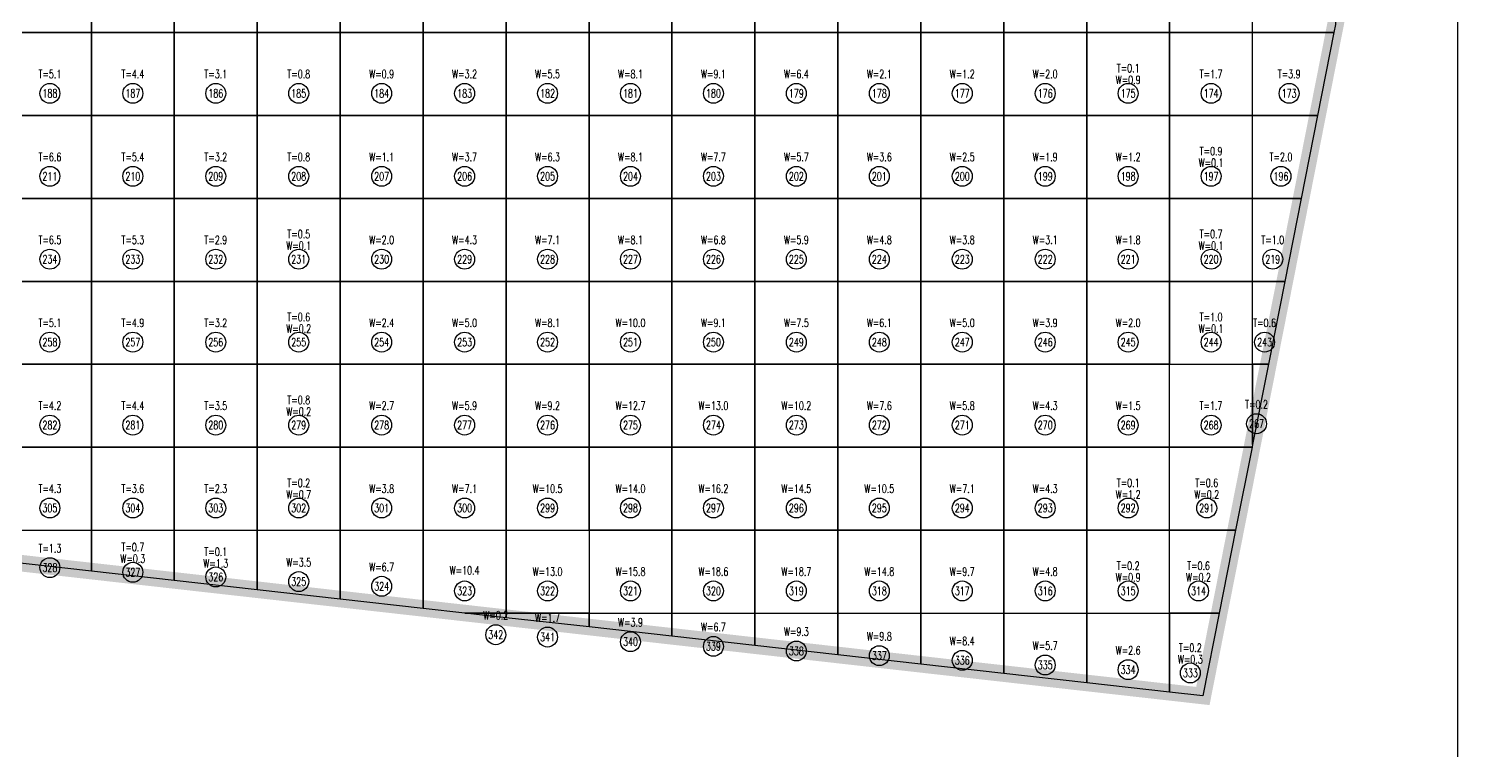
# Model space of a CAD drawing. Extents: x 4283 to 40403, y 1134 to 1764.
# Drawn here: x 4832.8 to 4919, y 1613.7 to 1657.2 of the extents above; entities that cross this region are included whole.
import ezdxf
from ezdxf.enums import TextEntityAlignment as Align

# ---------------------------------------------------------------- set-up
doc = ezdxf.new("R2010")
doc.units = 0
for name, color, linetype in [('tdz_2-2方格网', 2, 'Continuous'), ('tdz_2-2方格网计算', 7, 'Continuous'), ('tdz_土方计算图', 7, 'Continuous'), ('tdz_格田', 6, 'Continuous')]:
    doc.layers.add(name, color=color, linetype=linetype)
doc.styles.add('GLandNum', font='txt_____.ttf', dxfattribs={"width": 0.7, "height": 0.5})

msp = doc.modelspace()

# ---------------------------------------------------------------- linework, layer by layer
at = {"layer": 'tdz_2-2方格网', "linetype": 'Continuous'}
for points in [[(4831.613, 1661.971, 3413.03), (4831.613, 1656.971, 3413.186), (4836.613, 1656.971, 3413.238), (4836.613, 1661.971, 3413.083)], [(4836.613, 1661.971, 3413.083), (4836.613, 1656.971, 3413.238), (4841.613, 1656.971, 3413.176), (4841.613, 1661.971, 3413.081)], [(4841.613, 1661.971, 3413.081), (4841.613, 1656.971, 3413.176), (4846.613, 1656.971, 3413.207), (4846.613, 1661.971, 3413.096)], [(4846.613, 1661.971, 3413.096), (4846.613, 1656.971, 3413.207), (4851.613, 1656.971, 3413.243), (4851.613, 1661.971, 3413.127)], [(4851.613, 1661.971, 3413.127), (4851.613, 1656.971, 3413.243), (4856.613, 1656.971, 3413.279), (4856.613, 1661.971, 3413.163)], [(4856.613, 1661.971, 3413.163), (4856.613, 1656.971, 3413.279), (4861.613, 1656.971, 3413.314), (4861.613, 1661.971, 3413.199)], [(4861.613, 1661.971, 3413.199), (4861.613, 1656.971, 3413.314), (4866.613, 1656.971, 3413.364), (4866.613, 1661.971, 3413.176)], [(4866.613, 1661.971, 3413.176), (4866.613, 1656.971, 3413.364), (4871.613, 1656.971, 3413.475), (4871.613, 1661.971, 3413.159)], [(4871.613, 1661.971, 3413.159), (4871.613, 1656.971, 3413.475), (4876.613, 1656.971, 3413.39), (4876.613, 1661.971, 3412.996)], [(4876.613, 1661.971, 3412.996), (4876.613, 1656.971, 3413.39), (4881.613, 1656.971, 3413.157), (4881.613, 1661.971, 3412.726)], [(4881.613, 1661.971, 3412.726), (4881.613, 1656.971, 3413.157), (4886.613, 1656.971, 3412.949), (4886.613, 1661.971, 3412.465)], [(4886.613, 1661.971, 3412.465), (4886.613, 1656.971, 3412.949), (4891.613, 1656.971, 3413), (4891.613, 1661.971, 3412.654)], [(4891.613, 1661.971, 3412.654), (4891.613, 1656.971, 3413), (4896.613, 1656.971, 3413), (4896.613, 1661.971, 3412.8)], [(4896.613, 1661.971, 3412.8), (4896.613, 1656.971, 3413), (4901.613, 1656.971, 3412.765), (4901.613, 1661.971, 3412.508)], [(4901.613, 1661.971, 3412.508), (4901.613, 1656.971, 3412.765), (4906.613, 1656.971, 3412.621), (4906.613, 1661.971, 3412.29)], [(4911.518, 1656.971, 3412.441), (4906.613, 1656.971, 3412.621), (4906.613, 1661.971, 3412.29), (4911.613, 1661.971, 3412.226), (4911.613, 1657.453, 3412.419)], [(4831.613, 1656.971, 3413.186), (4831.613, 1651.971, 3413.331), (4836.613, 1651.971, 3413.256), (4836.613, 1656.971, 3413.238)], [(4836.613, 1656.971, 3413.238), (4836.613, 1651.971, 3413.256), (4841.613, 1651.971, 3413.287), (4841.613, 1656.971, 3413.176)], [(4841.613, 1656.971, 3413.176), (4841.613, 1651.971, 3413.287), (4846.613, 1651.971, 3413.33), (4846.613, 1656.971, 3413.207)], [(4846.613, 1656.971, 3413.207), (4846.613, 1651.971, 3413.33), (4851.613, 1651.971, 3413.38), (4851.613, 1656.971, 3413.243)], [(4851.613, 1656.971, 3413.243), (4851.613, 1651.971, 3413.38), (4856.613, 1651.971, 3413.431), (4856.613, 1656.971, 3413.279)], [(4856.613, 1656.971, 3413.279), (4856.613, 1651.971, 3413.431), (4861.613, 1651.971, 3413.482), (4861.613, 1656.971, 3413.314)], [(4861.613, 1656.971, 3413.314), (4861.613, 1651.971, 3413.482), (4866.613, 1651.971, 3413.549), (4866.613, 1656.971, 3413.364)], [(4866.613, 1656.971, 3413.364), (4866.613, 1651.971, 3413.549), (4871.613, 1651.971, 3413.576), (4871.613, 1656.971, 3413.475)], [(4871.613, 1656.971, 3413.475), (4871.613, 1651.971, 3413.576), (4876.613, 1651.971, 3413.518), (4876.613, 1656.971, 3413.39)], [(4876.613, 1656.971, 3413.39), (4876.613, 1651.971, 3413.518), (4881.613, 1651.971, 3413.292), (4881.613, 1656.971, 3413.157)], [(4881.613, 1656.971, 3413.157), (4881.613, 1651.971, 3413.292), (4886.613, 1651.971, 3413.185), (4886.613, 1656.971, 3412.949)], [(4886.613, 1656.971, 3412.949), (4886.613, 1651.971, 3413.185), (4891.613, 1651.971, 3413.115), (4891.613, 1656.971, 3413)], [(4891.613, 1656.971, 3413), (4891.613, 1651.971, 3413.115), (4896.613, 1651.971, 3413.051), (4896.613, 1656.971, 3413)], [(4896.613, 1656.971, 3413), (4896.613, 1651.971, 3413.051), (4901.613, 1651.971, 3413), (4901.613, 1656.971, 3412.765)], [(4901.613, 1656.971, 3412.765), (4901.613, 1651.971, 3413), (4906.613, 1651.971, 3412.812), (4906.613, 1656.971, 3412.621)], [(4906.613, 1656.971, 3412.621), (4911.518, 1656.971, 3412.441), (4910.53, 1651.971, 3412.67), (4906.613, 1651.971, 3412.812)], [(4831.613, 1651.971, 3413.331), (4831.613, 1646.971, 3413.378), (4836.613, 1646.971, 3413.38), (4836.613, 1651.971, 3413.256)], [(4836.613, 1651.971, 3413.256), (4836.613, 1646.971, 3413.38), (4841.613, 1646.971, 3413.448), (4841.613, 1651.971, 3413.287)], [(4841.613, 1651.971, 3413.287), (4841.613, 1646.971, 3413.448), (4846.613, 1646.971, 3413.498), (4846.613, 1651.971, 3413.33)], [(4846.613, 1651.971, 3413.33), (4846.613, 1646.971, 3413.498), (4851.613, 1646.971, 3413.549), (4851.613, 1651.971, 3413.38)], [(4851.613, 1651.971, 3413.38), (4851.613, 1646.971, 3413.549), (4856.613, 1646.971, 3413.599), (4856.613, 1651.971, 3413.431)], [(4856.613, 1651.971, 3413.431), (4856.613, 1646.971, 3413.599), (4861.613, 1646.971, 3413.65), (4861.613, 1651.971, 3413.482)], [(4861.613, 1651.971, 3413.482), (4861.613, 1646.971, 3413.65), (4866.613, 1646.971, 3413.735), (4866.613, 1651.971, 3413.549)], [(4866.613, 1651.971, 3413.549), (4866.613, 1646.971, 3413.735), (4871.613, 1646.971, 3413.677), (4871.613, 1651.971, 3413.576)], [(4871.613, 1651.971, 3413.576), (4871.613, 1646.971, 3413.677), (4876.613, 1646.971, 3413.542), (4876.613, 1651.971, 3413.518)], [(4876.613, 1651.971, 3413.518), (4876.613, 1646.971, 3413.542), (4881.613, 1646.971, 3413.476), (4881.613, 1651.971, 3413.292)], [(4881.613, 1651.971, 3413.292), (4881.613, 1646.971, 3413.476), (4886.613, 1646.971, 3413.375), (4886.613, 1651.971, 3413.185)], [(4886.613, 1651.971, 3413.185), (4886.613, 1646.971, 3413.375), (4891.613, 1646.971, 3413.31), (4891.613, 1651.971, 3413.115)], [(4891.613, 1651.971, 3413.115), (4891.613, 1646.971, 3413.31), (4896.613, 1646.971, 3413.246), (4896.613, 1651.971, 3413.051)], [(4896.613, 1651.971, 3413.051), (4896.613, 1646.971, 3413.246), (4901.613, 1646.971, 3413.153), (4901.613, 1651.971, 3413)], [(4901.613, 1651.971, 3413), (4901.613, 1646.971, 3413.153), (4906.613, 1646.971, 3412.996), (4906.613, 1651.971, 3412.812)], [(4906.613, 1651.971, 3412.812), (4910.53, 1651.971, 3412.67), (4909.543, 1646.971, 3412.9), (4906.613, 1646.971, 3412.996)], [(4831.613, 1646.971, 3413.378), (4831.613, 1641.971, 3413.618), (4836.613, 1641.971, 3413.565), (4836.613, 1646.971, 3413.38)], [(4836.613, 1646.971, 3413.38), (4836.613, 1641.971, 3413.565), (4841.613, 1641.971, 3413.573), (4841.613, 1646.971, 3413.448)], [(4841.613, 1646.971, 3413.448), (4841.613, 1641.971, 3413.573), (4846.613, 1641.971, 3413.656), (4846.613, 1646.971, 3413.498)], [(4846.613, 1646.971, 3413.498), (4846.613, 1641.971, 3413.656), (4851.613, 1641.971, 3413.717), (4851.613, 1646.971, 3413.549)], [(4851.613, 1646.971, 3413.549), (4851.613, 1641.971, 3413.717), (4856.613, 1641.971, 3413.767), (4856.613, 1646.971, 3413.599)], [(4856.613, 1646.971, 3413.599), (4856.613, 1641.971, 3413.767), (4861.613, 1641.971, 3413.822), (4861.613, 1646.971, 3413.65)], [(4861.613, 1646.971, 3413.65), (4861.613, 1641.971, 3413.822), (4866.613, 1641.971, 3413.921), (4866.613, 1646.971, 3413.735)], [(4866.613, 1646.971, 3413.735), (4866.613, 1641.971, 3413.921), (4871.613, 1641.971, 3413.778), (4871.613, 1646.971, 3413.677)], [(4871.613, 1646.971, 3413.677), (4871.613, 1641.971, 3413.778), (4876.613, 1641.971, 3413.743), (4876.613, 1646.971, 3413.542)], [(4876.613, 1646.971, 3413.542), (4876.613, 1641.971, 3413.743), (4881.613, 1641.971, 3413.678), (4881.613, 1646.971, 3413.476)], [(4881.613, 1646.971, 3413.476), (4881.613, 1641.971, 3413.678), (4886.613, 1641.971, 3413.57), (4886.613, 1646.971, 3413.375)], [(4886.613, 1646.971, 3413.375), (4886.613, 1641.971, 3413.57), (4891.613, 1641.971, 3413.506), (4891.613, 1646.971, 3413.31)], [(4891.613, 1646.971, 3413.31), (4891.613, 1641.971, 3413.506), (4896.613, 1641.971, 3413.423), (4896.613, 1646.971, 3413.246)], [(4896.613, 1646.971, 3413.246), (4896.613, 1641.971, 3413.423), (4901.613, 1641.971, 3413.292), (4901.613, 1646.971, 3413.153)], [(4901.613, 1646.971, 3413.153), (4901.613, 1641.971, 3413.292), (4906.613, 1641.971, 3413.127), (4906.613, 1646.971, 3412.996)], [(4906.613, 1646.971, 3412.996), (4909.543, 1646.971, 3412.9), (4908.555, 1641.971, 3413.087), (4906.613, 1641.971, 3413.127)], [(4831.613, 1641.971, 3413.618), (4831.613, 1636.971, 3413.801), (4836.613, 1636.971, 3413.75), (4836.613, 1641.971, 3413.565)], [(4836.613, 1641.971, 3413.565), (4836.613, 1636.971, 3413.75), (4841.613, 1636.971, 3413.709), (4841.613, 1641.971, 3413.573)], [(4841.613, 1641.971, 3413.573), (4841.613, 1636.971, 3413.709), (4846.613, 1636.971, 3413.768), (4846.613, 1641.971, 3413.656)], [(4846.613, 1641.971, 3413.656), (4846.613, 1636.971, 3413.768), (4851.613, 1636.971, 3413.851), (4851.613, 1641.971, 3413.717)], [(4851.613, 1641.971, 3413.717), (4851.613, 1636.971, 3413.851), (4856.613, 1636.971, 3413.934), (4856.613, 1641.971, 3413.767)], [(4856.613, 1641.971, 3413.767), (4856.613, 1636.971, 3413.934), (4861.613, 1636.971, 3414.008), (4861.613, 1641.971, 3413.822)], [(4861.613, 1641.971, 3413.822), (4861.613, 1636.971, 3414.008), (4866.613, 1636.971, 3414.109), (4866.613, 1641.971, 3413.921)], [(4866.613, 1641.971, 3413.921), (4866.613, 1636.971, 3414.109), (4871.613, 1636.971, 3414.188), (4871.613, 1641.971, 3413.778)], [(4871.613, 1641.971, 3413.778), (4871.613, 1636.971, 3414.188), (4876.613, 1636.971, 3413.982), (4876.613, 1641.971, 3413.743)], [(4876.613, 1641.971, 3413.743), (4876.613, 1636.971, 3413.982), (4881.613, 1636.971, 3413.868), (4881.613, 1641.971, 3413.678)], [(4881.613, 1641.971, 3413.678), (4881.613, 1636.971, 3413.868), (4886.613, 1636.971, 3413.766), (4886.613, 1641.971, 3413.57)], [(4886.613, 1641.971, 3413.57), (4886.613, 1636.971, 3413.766), (4891.613, 1636.971, 3413.686), (4891.613, 1641.971, 3413.506)], [(4891.613, 1641.971, 3413.506), (4891.613, 1636.971, 3413.686), (4896.613, 1636.971, 3413.581), (4896.613, 1641.971, 3413.423)], [(4896.613, 1641.971, 3413.423), (4896.613, 1636.971, 3413.581), (4901.613, 1636.971, 3413.431), (4901.613, 1641.971, 3413.292)], [(4901.613, 1641.971, 3413.292), (4901.613, 1636.971, 3413.431), (4906.613, 1636.971, 3413.248), (4906.613, 1641.971, 3413.127)], [(4906.613, 1641.971, 3413.127), (4908.555, 1641.971, 3413.087), (4907.568, 1636.971, 3413.259), (4906.613, 1636.971, 3413.248)], [(4831.613, 1636.971, 3413.801), (4831.613, 1631.971, 3413.984), (4836.613, 1631.971, 3413.931), (4836.613, 1636.971, 3413.75)], [(4836.613, 1636.971, 3413.75), (4836.613, 1631.971, 3413.931), (4841.613, 1631.971, 3413.87), (4841.613, 1636.971, 3413.709)], [(4841.613, 1636.971, 3413.709), (4841.613, 1631.971, 3413.87), (4846.613, 1631.971, 3413.9), (4846.613, 1636.971, 3413.768)], [(4846.613, 1636.971, 3413.768), (4846.613, 1631.971, 3413.9), (4851.613, 1631.971, 3414.011), (4851.613, 1636.971, 3413.851)], [(4851.613, 1636.971, 3413.851), (4851.613, 1631.971, 3414.011), (4856.613, 1631.971, 3414.106), (4856.613, 1636.971, 3413.934)], [(4856.613, 1636.971, 3413.934), (4856.613, 1631.971, 3414.106), (4861.613, 1631.971, 3414.201), (4861.613, 1636.971, 3414.008)], [(4861.613, 1636.971, 3414.008), (4861.613, 1631.971, 3414.201), (4866.613, 1631.971, 3414.3), (4866.613, 1636.971, 3414.109)], [(4866.613, 1636.971, 3414.109), (4866.613, 1631.971, 3414.3), (4871.613, 1631.971, 3414.402), (4871.613, 1636.971, 3414.188)], [(4871.613, 1636.971, 3414.188), (4871.613, 1631.971, 3414.402), (4876.613, 1631.971, 3414.314), (4876.613, 1636.971, 3413.982)], [(4876.613, 1636.971, 3413.982), (4876.613, 1631.971, 3414.314), (4881.613, 1631.971, 3414.106), (4881.613, 1636.971, 3413.868)], [(4881.613, 1636.971, 3413.868), (4881.613, 1631.971, 3414.106), (4886.613, 1631.971, 3413.95), (4886.613, 1636.971, 3413.766)], [(4886.613, 1636.971, 3413.766), (4886.613, 1631.971, 3413.95), (4891.613, 1631.971, 3413.845), (4891.613, 1636.971, 3413.686)], [(4891.613, 1636.971, 3413.686), (4891.613, 1631.971, 3413.845), (4896.613, 1631.971, 3413.728), (4896.613, 1636.971, 3413.581)], [(4896.613, 1636.971, 3413.581), (4896.613, 1631.971, 3413.728), (4901.613, 1631.971, 3413.532), (4901.613, 1636.971, 3413.431)], [(4906.58, 1631.971, 3413.432), (4901.613, 1631.971, 3413.532), (4901.613, 1636.971, 3413.431), (4906.613, 1636.971, 3413.248), (4906.613, 1632.135, 3413.426)], [(4906.613, 1636.971, 3413.248), (4907.568, 1636.971, 3413.259), (4906.613, 1632.135, 3413.426)], [(4831.613, 1631.971, 3413.984), (4831.613, 1626.971, 3414.04), (4836.613, 1626.971, 3414.067), (4836.613, 1631.971, 3413.931)], [(4836.613, 1631.971, 3413.931), (4836.613, 1626.971, 3414.067), (4841.613, 1626.971, 3414.093), (4841.613, 1631.971, 3413.87)], [(4841.613, 1631.971, 3413.87), (4841.613, 1626.971, 3414.093), (4846.613, 1626.971, 3414.14), (4846.613, 1631.971, 3413.9)], [(4846.613, 1631.971, 3413.9), (4846.613, 1626.971, 3414.14), (4851.613, 1626.971, 3414.227), (4851.613, 1631.971, 3414.011)], [(4851.613, 1631.971, 3414.011), (4851.613, 1626.971, 3414.227), (4856.613, 1626.971, 3414.314), (4856.613, 1631.971, 3414.106)], [(4856.613, 1631.971, 3414.106), (4856.613, 1626.971, 3414.314), (4861.613, 1626.971, 3414.401), (4861.613, 1631.971, 3414.201)], [(4861.613, 1631.971, 3414.201), (4861.613, 1626.971, 3414.401), (4866.613, 1626.971, 3414.496), (4866.613, 1631.971, 3414.3)], [(4866.613, 1631.971, 3414.3), (4866.613, 1626.971, 3414.496), (4871.613, 1626.971, 3414.593), (4871.613, 1631.971, 3414.402)], [(4871.613, 1631.971, 3414.402), (4871.613, 1626.971, 3414.593), (4876.613, 1626.971, 3414.662), (4876.613, 1631.971, 3414.314)], [(4876.613, 1631.971, 3414.314), (4876.613, 1626.971, 3414.662), (4881.613, 1626.971, 3414.451), (4881.613, 1631.971, 3414.106)], [(4881.613, 1631.971, 3414.106), (4881.613, 1626.971, 3414.451), (4886.613, 1626.971, 3414.231), (4886.613, 1631.971, 3413.95)], [(4886.613, 1631.971, 3413.95), (4886.613, 1626.971, 3414.231), (4891.613, 1626.971, 3414.008), (4891.613, 1631.971, 3413.845)], [(4891.613, 1631.971, 3413.845), (4891.613, 1626.971, 3414.008), (4896.613, 1626.971, 3413.839), (4896.613, 1631.971, 3413.728)], [(4896.613, 1631.971, 3413.728), (4896.613, 1626.971, 3413.839), (4901.613, 1626.971, 3413.628), (4901.613, 1631.971, 3413.532)], [(4901.613, 1631.971, 3413.532), (4906.58, 1631.971, 3413.432), (4905.593, 1626.971, 3413.604), (4901.613, 1626.971, 3413.628)], [(4831.613, 1625.064, 3414.216), (4831.613, 1626.971, 3414.04), (4836.613, 1626.971, 3414.067), (4836.613, 1624.502, 3414.299)], [(4836.613, 1624.502, 3414.299), (4836.613, 1626.971, 3414.067), (4841.613, 1626.971, 3414.093), (4841.613, 1623.94, 3414.381)], [(4841.613, 1623.94, 3414.381), (4841.613, 1626.971, 3414.093), (4846.613, 1626.971, 3414.14), (4846.613, 1623.378, 3414.463)], [(4846.613, 1623.378, 3414.463), (4846.613, 1626.971, 3414.14), (4851.613, 1626.971, 3414.227), (4851.613, 1622.816, 3414.545)], [(4851.613, 1622.816, 3414.545), (4851.613, 1626.971, 3414.227), (4856.613, 1626.971, 3414.314), (4856.613, 1622.254, 3414.628)], [(4856.613, 1622.254, 3414.628), (4856.613, 1626.971, 3414.314), (4861.613, 1626.971, 3414.401), (4861.613, 1621.971, 3414.709), (4859.131, 1621.971, 3414.669)], [(4861.613, 1621.971, 3414.709), (4861.613, 1626.971, 3414.401), (4866.613, 1626.971, 3414.496), (4866.613, 1621.971, 3414.763)], [(4866.613, 1626.971, 3414.496), (4866.613, 1621.971, 3414.763), (4871.613, 1621.971, 3414.796), (4871.613, 1626.971, 3414.593)], [(4871.613, 1626.971, 3414.593), (4871.613, 1621.971, 3414.796), (4876.613, 1621.971, 3414.886), (4876.613, 1626.971, 3414.662)], [(4876.613, 1626.971, 3414.662), (4876.613, 1621.971, 3414.886), (4881.613, 1621.971, 3414.791), (4881.613, 1626.971, 3414.451)], [(4881.613, 1626.971, 3414.451), (4881.613, 1621.971, 3414.791), (4886.613, 1621.971, 3414.53), (4886.613, 1626.971, 3414.231)], [(4886.613, 1626.971, 3414.231), (4886.613, 1621.971, 3414.53), (4891.613, 1621.971, 3414.251), (4891.613, 1626.971, 3414.008)], [(4891.613, 1626.971, 3414.008), (4891.613, 1621.971, 3414.251), (4896.613, 1621.971, 3413.979), (4896.613, 1626.971, 3413.839)], [(4896.613, 1626.971, 3413.839), (4896.613, 1621.971, 3413.979), (4901.613, 1621.971, 3413.789), (4901.613, 1626.971, 3413.628)], [(4901.613, 1626.971, 3413.628), (4905.593, 1626.971, 3413.604), (4904.605, 1621.971, 3413.776), (4901.613, 1621.971, 3413.789)], [(4859.131, 1621.971, 3414.669), (4861.613, 1621.971, 3414.709), (4861.613, 1621.692, 3414.71)], [(4861.613, 1621.692, 3414.71), (4861.613, 1621.971, 3414.709), (4866.613, 1621.971, 3414.763), (4866.613, 1621.131, 3414.792)], [(4866.613, 1621.131, 3414.792), (4866.613, 1621.971, 3414.763), (4871.613, 1621.971, 3414.796), (4871.613, 1620.569, 3414.874)], [(4871.613, 1620.569, 3414.874), (4871.613, 1621.971, 3414.796), (4876.613, 1621.971, 3414.886), (4876.613, 1620.007, 3414.957)], [(4876.613, 1620.007, 3414.957), (4876.613, 1621.971, 3414.886), (4881.613, 1621.971, 3414.791), (4881.613, 1619.445, 3414.877)], [(4881.613, 1619.445, 3414.877), (4881.613, 1621.971, 3414.791), (4886.613, 1621.971, 3414.53), (4886.613, 1618.883, 3414.681)], [(4886.613, 1618.883, 3414.681), (4886.613, 1621.971, 3414.53), (4891.613, 1621.971, 3414.251), (4891.613, 1618.321, 3414.466)], [(4891.613, 1618.321, 3414.466), (4891.613, 1621.971, 3414.251), (4896.613, 1621.971, 3413.979), (4896.613, 1617.759, 3414.25)], [(4896.613, 1617.759, 3414.25), (4896.613, 1621.971, 3413.979), (4901.613, 1621.971, 3413.789), (4901.613, 1617.197, 3414.035)], [(4901.613, 1621.971, 3413.789), (4904.605, 1621.971, 3413.776), (4903.618, 1616.971, 3413.948), (4901.613, 1617.197, 3414.035)]]:
    msp.add_polyline3d(points, close=True, dxfattribs=at)
at = {"layer": 'tdz_2-2方格网计算', "color": 7, "linetype": 'Continuous'}
for centre in [(4834.113, 1653.305), (4839.113, 1653.305), (4844.113, 1653.305), (4849.113, 1653.305), (4854.113, 1653.305), (4859.113, 1653.305), (4864.113, 1653.305), (4869.113, 1653.305), (4874.113, 1653.305), (4879.113, 1653.305), (4884.113, 1653.305), (4889.113, 1653.305), (4894.113, 1653.305), (4899.113, 1653.305), (4904.113, 1653.305), (4908.818, 1653.305), (4834.113, 1648.305), (4839.113, 1648.305), (4844.113, 1648.305), (4849.113, 1648.305), (4854.113, 1648.305), (4859.113, 1648.305), (4864.113, 1648.305), (4869.113, 1648.305), (4874.113, 1648.305), (4879.113, 1648.305), (4884.113, 1648.305), (4889.113, 1648.305), (4894.113, 1648.305), (4899.113, 1648.305), (4904.113, 1648.305), (4908.324, 1648.305), (4834.113, 1643.305), (4839.113, 1643.305), (4844.113, 1643.305), (4849.113, 1643.305), (4854.113, 1643.305), (4859.113, 1643.305), (4864.113, 1643.305), (4869.113, 1643.305), (4874.113, 1643.305), (4879.113, 1643.305), (4884.113, 1643.305), (4889.113, 1643.305), (4894.113, 1643.305), (4899.113, 1643.305), (4904.113, 1643.305), (4907.831, 1643.305), (4834.113, 1638.305), (4839.113, 1638.305), (4844.113, 1638.305), (4849.113, 1638.305), (4854.113, 1638.305), (4859.113, 1638.305), (4864.113, 1638.305), (4869.113, 1638.305), (4874.113, 1638.305), (4879.113, 1638.305), (4884.113, 1638.305), (4889.113, 1638.305), (4894.113, 1638.305), (4899.113, 1638.305), (4904.113, 1638.305), (4907.337, 1638.305), (4906.851, 1633.386), (4834.113, 1633.305), (4839.113, 1633.305), (4844.113, 1633.305), (4849.113, 1633.305), (4854.113, 1633.305), (4859.113, 1633.305), (4864.113, 1633.305), (4869.113, 1633.305), (4874.113, 1633.305), (4879.113, 1633.305), (4884.113, 1633.305), (4889.113, 1633.305), (4894.113, 1633.305), (4899.113, 1633.305), (4904.113, 1633.305), (4834.113, 1628.305), (4839.113, 1628.305), (4844.113, 1628.305), (4849.113, 1628.305), (4854.113, 1628.305), (4859.113, 1628.305), (4864.113, 1628.305), (4869.113, 1628.305), (4874.113, 1628.305), (4879.113, 1628.305), (4884.113, 1628.305), (4889.113, 1628.305), (4894.113, 1628.305), (4899.113, 1628.305), (4903.85, 1628.305), (4834.113, 1624.711), (4839.113, 1624.43), (4844.113, 1624.149), (4849.113, 1623.868), (4854.113, 1623.587), (4859.113, 1623.305), (4864.113, 1623.305), (4869.113, 1623.305), (4874.113, 1623.305), (4879.113, 1623.305), (4884.113, 1623.305), (4889.113, 1623.305), (4894.113, 1623.305), (4899.113, 1623.305), (4903.356, 1623.305), (4860.992, 1620.665), (4864.113, 1620.525), (4869.113, 1620.244), (4874.113, 1619.963), (4879.113, 1619.682), (4884.113, 1619.401), (4889.113, 1619.12), (4894.113, 1618.839), (4899.113, 1618.558), (4902.862, 1618.361)]:
    msp.add_circle(centre, 0.6, dxfattribs=at)
at = {"layer": 'tdz_土方计算图', "linetype": 'Continuous'}
msp.add_lwpolyline([(4788.963, 1710.955), (4918.963, 1710.955), (4918.963, 1550.955), (4788.963, 1550.955)], close=True, dxfattribs=at)
at = {"layer": 'tdz_格田', "linetype": 'Continuous', "lineweight": 60, "const_width": 1}
msp.add_lwpolyline([(4791.613, 1629.56), (4809.012, 1678.213), (4856.308, 1704.939), (4908.844, 1682.195), (4916.313, 1681.253), (4903.618, 1616.971), (4791.613, 1629.56)], close=True, dxfattribs=at)

# ---------------------------------------------------------------- texts
at = {"layer": 'tdz_2-2方格网计算', "color": 2, "linetype": 'Continuous', "style": 'GLandNum', "width": 0.7}
for s, p in [('T=5.1', (4834.113, 1654.471)), ('T=4.4', (4839.113, 1654.471)), ('T=3.1', (4844.113, 1654.471)), ('T=0.8', (4849.113, 1654.471)), ('T=0.1', (4899.113, 1654.821)), ('T=1.7', (4904.113, 1654.471)), ('T=3.9', (4908.818, 1654.471)), ('T=6.6', (4834.113, 1649.471)), ('T=5.4', (4839.113, 1649.471)), ('T=3.2', (4844.113, 1649.471)), ('T=0.8', (4849.113, 1649.471)), ('T=0.9', (4904.113, 1649.821)), ('T=2.0', (4908.324, 1649.471)), ('T=6.5', (4834.113, 1644.471)), ('T=5.3', (4839.113, 1644.471)), ('T=2.9', (4844.113, 1644.471)), ('T=0.5', (4849.113, 1644.821)), ('T=0.7', (4904.113, 1644.821)), ('T=1.0', (4907.831, 1644.471)), ('T=0.6', (4849.113, 1639.821)), ('T=1.0', (4904.113, 1639.821)), ('T=5.1', (4834.113, 1639.471)), ('T=4.9', (4839.113, 1639.471)), ('T=3.2', (4844.113, 1639.471)), ('T=0.6', (4907.337, 1639.471)), ('T=0.8', (4849.113, 1634.821)), ('T=4.2', (4834.113, 1634.471)), ('T=4.4', (4839.113, 1634.471)), ('T=3.5', (4844.113, 1634.471)), ('T=1.7', (4904.105, 1634.471)), ('T=0.2', (4906.851, 1634.553)), ('T=4.3', (4834.113, 1629.471)), ('T=3.6', (4839.113, 1629.471)), ('T=2.3', (4844.113, 1629.471)), ('T=0.2', (4849.113, 1629.821)), ('T=0.1', (4899.113, 1629.821)), ('T=0.6', (4903.85, 1629.821)), ('T=1.3', (4834.113, 1625.877)), ('T=0.7', (4839.113, 1625.946)), ('T=0.1', (4844.113, 1625.665)), ('T=0.2', (4899.113, 1624.821)), ('T=0.6', (4903.356, 1624.821)), ('T=0.2', (4902.862, 1619.878))]:
    msp.add_text(s, height=0.5, dxfattribs=at).set_placement(p, align=Align.MIDDLE_CENTER)
at = {"layer": 'tdz_2-2方格网计算', "color": 173, "linetype": 'Continuous', "style": 'GLandNum', "width": 0.7}
for s, p in [('W=0.9', (4854.113, 1654.471)), ('W=3.2', (4859.113, 1654.471)), ('W=5.5', (4864.113, 1654.471)), ('W=8.1', (4869.113, 1654.471)), ('W=9.1', (4874.113, 1654.471)), ('W=6.4', (4879.113, 1654.471)), ('W=2.1', (4884.113, 1654.471)), ('W=1.2', (4889.113, 1654.471)), ('W=2.0', (4894.113, 1654.471)), ('W=0.9', (4899.113, 1654.121)), ('W=1.1', (4854.113, 1649.471)), ('W=3.7', (4859.113, 1649.471)), ('W=6.3', (4864.113, 1649.471)), ('W=8.1', (4869.113, 1649.471)), ('W=7.7', (4874.113, 1649.471)), ('W=5.7', (4879.113, 1649.471)), ('W=3.6', (4884.113, 1649.471)), ('W=2.5', (4889.113, 1649.471)), ('W=1.9', (4894.113, 1649.471)), ('W=1.2', (4899.113, 1649.471)), ('W=0.1', (4904.113, 1649.121)), ('W=0.1', (4849.113, 1644.121)), ('W=2.0', (4854.113, 1644.471)), ('W=4.3', (4859.113, 1644.471)), ('W=7.1', (4864.113, 1644.471)), ('W=8.1', (4869.113, 1644.471)), ('W=6.8', (4874.113, 1644.471)), ('W=5.9', (4879.113, 1644.471)), ('W=4.8', (4884.113, 1644.471)), ('W=3.8', (4889.113, 1644.471)), ('W=3.1', (4894.113, 1644.471)), ('W=1.8', (4899.113, 1644.471)), ('W=0.1', (4904.113, 1644.121)), ('W=0.2', (4849.113, 1639.121)), ('W=2.4', (4854.113, 1639.471)), ('W=5.0', (4859.113, 1639.471)), ('W=8.1', (4864.113, 1639.471)), ('W=10.0', (4869.113, 1639.471)), ('W=9.1', (4874.113, 1639.471)), ('W=7.5', (4879.113, 1639.471)), ('W=6.1', (4884.113, 1639.471)), ('W=5.0', (4889.113, 1639.471)), ('W=3.9', (4894.113, 1639.471)), ('W=2.0', (4899.113, 1639.471)), ('W=0.1', (4904.113, 1639.121)), ('W=0.2', (4849.113, 1634.121)), ('W=2.7', (4854.113, 1634.471)), ('W=5.9', (4859.113, 1634.471)), ('W=9.2', (4864.113, 1634.471)), ('W=12.7', (4869.113, 1634.471)), ('W=13.0', (4874.113, 1634.471)), ('W=10.2', (4879.113, 1634.471)), ('W=7.6', (4884.113, 1634.471)), ('W=5.8', (4889.113, 1634.471)), ('W=4.3', (4894.113, 1634.471)), ('W=1.5', (4899.113, 1634.471)), ('W=3.8', (4854.113, 1629.471)), ('W=7.1', (4859.113, 1629.471)), ('W=10.5', (4864.113, 1629.471)), ('W=14.0', (4869.113, 1629.471)), ('W=16.2', (4874.113, 1629.471)), ('W=14.5', (4879.113, 1629.471)), ('W=10.5', (4884.113, 1629.471)), ('W=7.1', (4889.113, 1629.471)), ('W=4.3', (4894.113, 1629.471)), ('W=0.7', (4849.113, 1629.121)), ('W=1.2', (4899.113, 1629.121)), ('W=0.2', (4903.85, 1629.121)), ('W=0.3', (4839.113, 1625.246)), ('W=1.3', (4844.113, 1624.965)), ('W=3.5', (4849.113, 1625.034)), ('W=6.7', (4854.113, 1624.753)), ('W=10.4', (4859.113, 1624.542)), ('W=13.0', (4864.113, 1624.471)), ('W=15.8', (4869.113, 1624.471)), ('W=18.6', (4874.113, 1624.471)), ('W=18.7', (4879.113, 1624.471)), ('W=14.8', (4884.113, 1624.471)), ('W=9.7', (4889.113, 1624.471)), ('W=4.8', (4894.113, 1624.471)), ('W=0.9', (4899.113, 1624.121)), ('W=0.2', (4903.356, 1624.121)), ('W=0.2', (4860.992, 1621.832)), ('W=1.7', (4864.113, 1621.691)), ('W=3.9', (4869.113, 1621.41)), ('W=6.7', (4874.113, 1621.129)), ('W=9.3', (4879.113, 1620.848)), ('W=9.8', (4884.113, 1620.568)), ('W=8.4', (4889.113, 1620.287)), ('W=5.7', (4894.113, 1620.006)), ('W=2.6', (4899.113, 1619.725)), ('W=0.3', (4902.862, 1619.178))]:
    msp.add_text(s, height=0.5, dxfattribs=at).set_placement(p, align=Align.MIDDLE_CENTER)
at = {"layer": 'tdz_2-2方格网计算', "color": 7, "linetype": 'Continuous', "style": 'GLandNum', "width": 0.7}
for s, p in [('188', (4834.113, 1653.305)), ('187', (4839.113, 1653.305)), ('186', (4844.113, 1653.305)), ('185', (4849.113, 1653.305)), ('184', (4854.113, 1653.305)), ('183', (4859.113, 1653.305)), ('182', (4864.113, 1653.305)), ('181', (4869.113, 1653.305)), ('180', (4874.113, 1653.305)), ('179', (4879.113, 1653.305)), ('178', (4884.113, 1653.305)), ('177', (4889.113, 1653.305)), ('176', (4894.113, 1653.305)), ('175', (4899.113, 1653.305)), ('174', (4904.113, 1653.305)), ('173', (4908.818, 1653.305)), ('211', (4834.113, 1648.305)), ('210', (4839.113, 1648.305)), ('209', (4844.113, 1648.305)), ('208', (4849.113, 1648.305)), ('207', (4854.113, 1648.305)), ('206', (4859.113, 1648.305)), ('205', (4864.113, 1648.305)), ('204', (4869.113, 1648.305)), ('203', (4874.113, 1648.305)), ('202', (4879.113, 1648.305)), ('201', (4884.113, 1648.305)), ('200', (4889.113, 1648.305)), ('199', (4894.113, 1648.305)), ('198', (4899.113, 1648.305)), ('197', (4904.113, 1648.305)), ('196', (4908.324, 1648.305)), ('234', (4834.113, 1643.305)), ('233', (4839.113, 1643.305)), ('232', (4844.113, 1643.305)), ('231', (4849.113, 1643.305)), ('230', (4854.113, 1643.305)), ('229', (4859.113, 1643.305)), ('228', (4864.113, 1643.305)), ('227', (4869.113, 1643.305)), ('226', (4874.113, 1643.305)), ('225', (4879.113, 1643.305)), ('224', (4884.113, 1643.305)), ('223', (4889.113, 1643.305)), ('222', (4894.113, 1643.305)), ('221', (4899.113, 1643.305)), ('220', (4904.113, 1643.305)), ('219', (4907.831, 1643.305)), ('258', (4834.113, 1638.305)), ('257', (4839.113, 1638.305)), ('256', (4844.113, 1638.305)), ('255', (4849.113, 1638.305)), ('254', (4854.113, 1638.305)), ('253', (4859.113, 1638.305)), ('252', (4864.113, 1638.305)), ('251', (4869.113, 1638.305)), ('250', (4874.113, 1638.305)), ('249', (4879.113, 1638.305)), ('248', (4884.113, 1638.305)), ('247', (4889.113, 1638.305)), ('246', (4894.113, 1638.305)), ('245', (4899.113, 1638.305)), ('244', (4904.113, 1638.305)), ('243', (4907.337, 1638.305)), ('282', (4834.113, 1633.305)), ('281', (4839.113, 1633.305)), ('280', (4844.113, 1633.305)), ('279', (4849.113, 1633.305)), ('278', (4854.113, 1633.305)), ('277', (4859.113, 1633.305)), ('276', (4864.113, 1633.305)), ('275', (4869.113, 1633.305)), ('274', (4874.113, 1633.305)), ('273', (4879.113, 1633.305)), ('272', (4884.113, 1633.305)), ('271', (4889.113, 1633.305)), ('270', (4894.113, 1633.305)), ('269', (4899.113, 1633.305)), ('268', (4904.113, 1633.305)), ('267', (4906.851, 1633.386)), ('305', (4834.113, 1628.305)), ('304', (4839.113, 1628.305)), ('303', (4844.113, 1628.305)), ('302', (4849.113, 1628.305)), ('301', (4854.113, 1628.305)), ('300', (4859.113, 1628.305)), ('299', (4864.113, 1628.305)), ('298', (4869.113, 1628.305)), ('297', (4874.113, 1628.305)), ('296', (4879.113, 1628.305)), ('295', (4884.113, 1628.305)), ('294', (4889.113, 1628.305)), ('293', (4894.113, 1628.305)), ('292', (4899.113, 1628.305)), ('291', (4903.85, 1628.305)), ('328', (4834.113, 1624.711)), ('327', (4839.113, 1624.43)), ('326', (4844.113, 1624.149)), ('325', (4849.113, 1623.868)), ('324', (4854.113, 1623.587)), ('323', (4859.113, 1623.305)), ('322', (4864.113, 1623.305)), ('321', (4869.113, 1623.305)), ('320', (4874.113, 1623.305)), ('319', (4879.113, 1623.305)), ('318', (4884.113, 1623.305)), ('317', (4889.113, 1623.305)), ('316', (4894.113, 1623.305)), ('315', (4899.113, 1623.305)), ('314', (4903.356, 1623.305)), ('342', (4860.992, 1620.665)), ('341', (4864.113, 1620.525)), ('340', (4869.113, 1620.244)), ('339', (4874.113, 1619.963)), ('338', (4879.113, 1619.682)), ('337', (4884.113, 1619.401)), ('336', (4889.113, 1619.12)), ('335', (4894.113, 1618.839)), ('334', (4899.113, 1618.558)), ('333', (4902.862, 1618.361))]:
    msp.add_text(s, height=0.5, dxfattribs=at).set_placement(p, align=Align.MIDDLE_CENTER)

doc.saveas('drawing.dxf')
